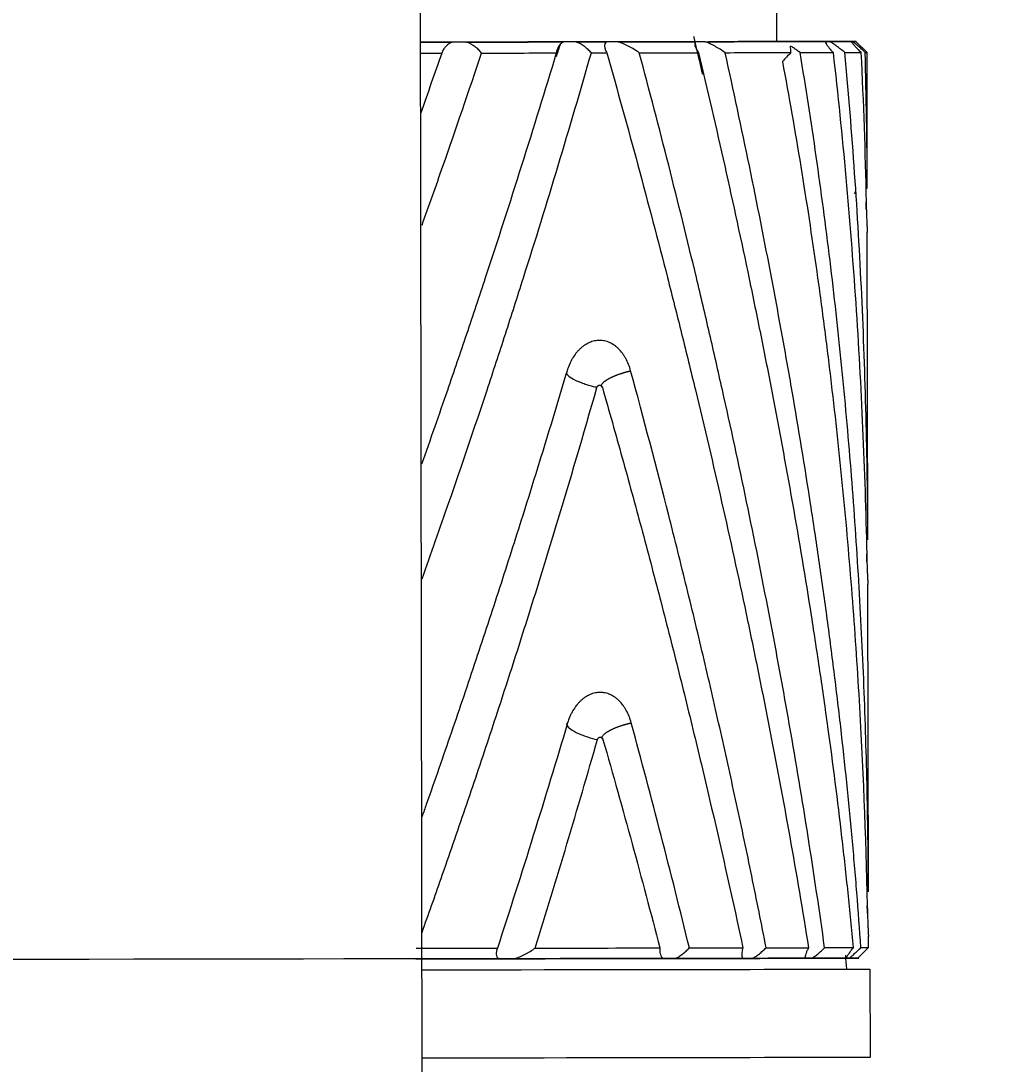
# Model space of a CAD drawing. Extents: x 16539 to 19738, y -91 to 2224.
# Drawn here: x 17513.48 to 17540.59, y 1870.62 to 1899.07 of the extents above; entities that cross this region are included whole.
import ezdxf

# ---------------------------------------------------------------- set-up
doc = ezdxf.new("R2010")
doc.units = 0
doc.header["$LTSCALE"] = 10
doc.header["$MEASUREMENT"] = 0
doc.header["$PDMODE"] = 3
doc.header["$PDSIZE"] = -10
doc.layers.get('0').update_dxf_attribs({"linetype": 'CONTINUOUS'})
doc.layers.get('DEFPOINTS').update_dxf_attribs({"linetype": 'CONTINUOUS'})
doc.layers.add('1', color=7, linetype='CONTINUOUS')
doc.styles.add('Daelim Dimension', font='NanumGothic.ttf')
doc.dimstyles.new('DEFAULT', dxfattribs={"dimscale": 2, "dimtxt": 2, "dimasz": 2, "dimexe": 0, "dimexo": 2, "dimgap": 1, "dimtad": 1, "dimdec": 1, "dimzin": 9, "dimdsep": 46, "dimtxsty": 'Daelim Dimension', "dimcen": 0.5, "dimclrd": 5, "dimclre": 5, "dimclrt": 256, "dimadec": 1, "dimazin": 0, "dimtfac": 1, "dimtdec": 1, "dimtix": 1, "dimtmove": 0, "dimatfit": 3, "dimfxl": 1, "dimtolj": 1, "dimtzin": 1, "dimlwd": 9, "dimlwe": 9, "dimarcsym": 0})

# ---------------------------------------------------------------- blocks, each defined once
blk = doc.blocks.new('*D22')
at = {"color": 5, "lineweight": 9, "ltscale": 0.5, "transparency": 16777216}
for p, q in [((17622.78, 2064.783), (18054.86, 2064.783)), ((18052.86, 1462.432), (18052.86, 2056.783)), ((17517.576, 1454.432), (18054.86, 1454.432))]:
    blk.add_line(p, q, dxfattribs=at)
at = {"color": 5, "ltscale": 0.5, "transparency": 16777216}
for points in [[(18051.527, 2056.783), (18054.193, 2056.783), (18052.86, 2064.783)], [(18051.527, 1462.432), (18054.193, 1462.432), (18052.86, 1454.432)]]:
    blk.add_solid(points, dxfattribs=at)
at = {"layer": 'DEFPOINTS', "color": 0, "ltscale": 0.5, "transparency": 16777216}
for p in [(17618.78, 2064.783), (18052.86, 2064.783), (17513.576, 1454.432)]:
    blk.add_point(p, dxfattribs=at)
at = {"color": 7, "ltscale": 0.5, "transparency": 16777216, "insert": (18039.973, 1759.608), "char_height": 20, "attachment_point": 5, "rotation": 90, "style": 'Daelim Dimension'}
blk.add_mtext('\\A1;610', dxfattribs=at)
blk = doc.blocks.new('*D25')
at = {"color": 5, "lineweight": 9, "ltscale": 0.5, "transparency": 16777216}
for p, q in [((17262.108, 1902.579), (17262.108, 1410.458)), ((17757.109, 1902.161), (17757.109, 1410.458)), ((17270.108, 1412.458), (17749.109, 1412.458))]:
    blk.add_line(p, q, dxfattribs=at)
at = {"color": 5, "ltscale": 0.5, "transparency": 16777216}
for points in [[(17270.108, 1413.791), (17270.108, 1411.125), (17262.108, 1412.458)], [(17749.109, 1413.791), (17749.109, 1411.125), (17757.109, 1412.458)]]:
    blk.add_solid(points, dxfattribs=at)
at = {"layer": 'DEFPOINTS', "color": 0, "ltscale": 0.5, "transparency": 16777216}
for p in [(17262.108, 1906.579), (17757.109, 1906.161), (17757.109, 1412.458)]:
    blk.add_point(p, dxfattribs=at)
at = {"color": 7, "ltscale": 0.5, "transparency": 16777216, "insert": (17509.609, 1425.345), "char_height": 20, "attachment_point": 5, "style": 'Daelim Dimension'}
blk.add_mtext('\\A1;495', dxfattribs=at)
blk = doc.blocks.new('*D27')
at = {"color": 5, "lineweight": 9, "ltscale": 0.5, "transparency": 16777216}
for p, q in [((17546.676, 2064.9), (17895.751, 2064.9)), ((17893.751, 1615.973), (17893.751, 2056.9)), ((17517.701, 1607.973), (17895.751, 1607.973))]:
    blk.add_line(p, q, dxfattribs=at)
at = {"color": 5, "ltscale": 0.5, "transparency": 16777216}
for points in [[(17892.418, 2056.9), (17895.085, 2056.9), (17893.751, 2064.9)], [(17892.418, 1615.973), (17895.085, 1615.973), (17893.751, 1607.973)]]:
    blk.add_solid(points, dxfattribs=at)
at = {"layer": 'DEFPOINTS', "color": 0, "ltscale": 0.5, "transparency": 16777216}
for p in [(17542.676, 2064.9), (17893.751, 2064.9), (17513.701, 1607.973)]:
    blk.add_point(p, dxfattribs=at)
at = {"color": 7, "ltscale": 0.5, "transparency": 16777216, "insert": (17880.979, 1836.436), "char_height": 20, "attachment_point": 5, "rotation": 90, "style": 'Daelim Dimension'}
blk.add_mtext('\\A1;457', dxfattribs=at)

msp = doc.modelspace()

# ---------------------------------------------------------------- linework, layer by layer
at = {"layer": '1', "color": 7, "linetype": 'Continuous', "lineweight": 18}
for p, q in [((17524.764, 1663.174), (17524.373, 1909.489)), ((17534.113, 1898.507), (17534.112, 1899.507)), ((17536.574, 1898.211), (17536.273, 1898.511)), ((17536.58, 1894.522), (17536.574, 1898.211)), ((17536.595, 1884.922), (17536.582, 1893.311)), ((17536.61, 1875.322), (17536.597, 1883.711)), ((17536.613, 1873.799), (17536.612, 1874.111)), ((17536.325, 1873.511), (17536.613, 1873.799)), ((17536.353, 1873.511), (17536.353, 1873.511)), ((17536.654, 1873.211), (17536.657, 1870.811))]:
    msp.add_line(p, q, dxfattribs=at)
for centre, major_axis, ratio, start_param, end_param in [((17511.614, 1898.472), (24.66, 0.039), 0.000002, 5.257062, 5.298307), ((17511.613, 1898.472), (-22.5, -0.036), 0.000002, 3.56929, 4.108417), ((17511.614, 1898.472), (24.66, 0.039), 0.000002, 5.317763, 5.454858), ((17511.614, 1898.472), (24.66, 0.039), 0.000002, 5.474263, 5.521311), ((17511.614, 1898.472), (24.66, 0.039), 0.000002, 5.540716, 5.677811), ((17511.614, 1898.472), (24.66, 0.039), 0.000002, 5.697267, 6.021513), ((17511.613, 1898.472), (-22.5, -0.036), 0.000002, 3.141505, 3.551127), ((17511.614, 1898.472), (24.66, 0.039), 0.000002, 0.261672, 0.421667), ((17511.614, 1898.472), (24.66, 0.039), 0.000002, 6.040986, 6.17944), ((17511.614, 1898.472), (24.66, 0.039), 0.000002, 0.103745, 0.242199), ((17511.613, 1898.472), (24.66, 0.039), 0.000002, 6.198889, 6.283185), ((17511.614, 1898.472), (24.66, 0.039), 0.000002, 0, 0.084302), ((17511.614, 1898.172), (24.96, 0.04), 0.000002, 5.249796, 5.276867), ((17511.614, 1898.172), (24.96, 0.04), 0.000002, 5.329305, 5.433551), ((17511.614, 1898.172), (24.96, 0.04), 0.000002, 5.48585, 5.509724), ((17511.614, 1898.172), (24.96, 0.04), 0.000002, 5.562023, 5.666269), ((17511.614, 1898.172), (24.96, 0.04), 0.000002, 5.718708, 5.871867), ((17511.614, 1898.172), (24.96, 0.04), 0.000002, 5.89836, 6.009998), ((17511.614, 1898.172), (24.96, 0.04), 0.000002, 6.062525, 6.167875), ((17511.614, 1898.172), (24.96, 0.04), 0.000002, 6.220209, 6.283185), ((17536.955, 1894.364), (0.72, 0.009), 0.37459, 2.888343, 3.131384), ((17536.955, 1894.364), (0.72, 0.009), 0.37459, 2.114868, 2.191514), ((17529.063, 1889.299), (-0.691, 0.202), 0.257785, 0.176609, 1.074206), ((17529.078, 1879.699), (-0.691, 0.202), 0.257785, 0.176609, 1.074206), ((17529.078, 1879.699), (-0.691, 0.202), 0.257785, 1.074206, 1.847682), ((17511.653, 1873.76), (-24.96, -0.04), 0.000002, 2.100955, 2.207264), ((17511.653, 1873.76), (-24.96, -0.04), 0.000002, 2.259621, 2.45277), ((17511.653, 1873.76), (-24.96, -0.04), 0.000002, 2.505126, 2.611439), ((17511.653, 1873.76), (-24.96, -0.04), 0.000002, 2.664035, 2.777705), ((17511.653, 1873.76), (-24.96, -0.04), 0.000002, 2.830847, 2.958459), ((17511.653, 1873.76), (-24.96, -0.04), 0.000002, 3.012687, 3.141593), ((17511.653, 1873.472), (-24.7, -0.039), 0.000002, 3.146227, 6.283222), ((17511.653, 1873.472), (24.7, 0.039), 0.000002, 5.248308, 6.283222), ((17511.653, 1873.472), (-24.672, -0.039), 0.000002, 2.122908, 2.21756), ((17511.653, 1873.472), (-24.672, -0.039), 0.000002, 2.239928, 2.472461), ((17511.653, 1873.472), (-22.75, -0.036), 0.000002, 2.596318, 2.618555), ((17511.653, 1873.472), (-24.672, -0.039), 0.000002, 2.494829, 2.631374), ((17511.653, 1873.472), (-24.672, -0.039), 0.000002, 2.653813, 2.798114), ((17511.653, 1873.472), (-24.672, -0.039), 0.000002, 2.820787, 2.979748), ((17511.653, 1873.472), (-24.672, -0.039), 0.000002, 3.002931, 3.141593), ((17511.654, 1873.172), (25, 0.04), 0.000002, 5.248798, 6.283222), ((17511.657, 1870.772), (-25, -0.04), 0.000002, 2.10727, 3.14163), ((17511.657, 1870.772), (-25, -0.04), 0.000002, 3.14163, 3.146015)]:
    msp.add_ellipse(centre, major_axis=major_axis, ratio=ratio, start_param=start_param, end_param=end_param, dxfattribs=at)
for points, degree in [([(17531.843, 1898.655), (17531.916, 1898.325)], 1), ([(17528.203, 1898.441), (17528.09, 1898.094)], 1), ([(17531.916, 1898.325), (17531.972, 1898.091), (17532.027, 1897.857), (17532.081, 1897.622)], 3), ([(17534.492, 1898.208), (17534.491, 1898.268), (17534.49, 1898.327), (17534.487, 1898.387)], 3), ([(17534.748, 1898.208), (17534.717, 1898.231), (17534.656, 1898.276), (17534.569, 1898.335), (17534.514, 1898.37), (17534.487, 1898.387)], 3), ([(17524.967, 1898.193), (17524.779, 1897.65), (17524.589, 1897.108), (17524.397, 1896.566)], 3), ([(17534.492, 1898.208), (17534.418, 1898.126), (17534.343, 1898.045), (17534.266, 1897.963)], 3), ([(17536.408, 1898.211), (17536.474, 1896.853), (17536.521, 1895.495), (17536.55, 1894.137)], 3), ([(17536.579, 1894.59), (17536.575, 1895.797), (17536.557, 1897.004), (17536.524, 1898.211)], 3), ([(17536.539, 1894.494), (17536.554, 1894.505), (17536.57, 1894.516), (17536.586, 1894.526)], 3), ([(17528.403, 1879.925), (17527.793, 1877.877), (17527.154, 1875.829), (17526.488, 1873.783)], 3), ([(17531.726, 1873.791), (17531.227, 1875.836), (17530.698, 1877.881), (17530.139, 1879.928)], 3), ([(17527.518, 1873.785), (17528.11, 1875.68), (17528.676, 1877.576), (17529.217, 1879.473)], 3), ([(17529.368, 1879.473), (17529.911, 1877.578), (17530.429, 1875.683), (17530.922, 1873.79)], 3), ([(17535.984, 1873.59), (17535.993, 1873.468), (17536.003, 1873.346), (17536.013, 1873.224)], 3)]:
    msp.add_open_spline(points, degree=degree, dxfattribs=at)
for points, knots in [([(17525.25, 1898.493), (17525.213, 1898.478), (17525.18, 1898.46), (17525.122, 1898.418), (17525.096, 1898.394), (17525.061, 1898.356), (17525.05, 1898.342), (17525.029, 1898.314), (17525.02, 1898.3), (17524.994, 1898.256), (17524.979, 1898.225), (17524.967, 1898.193)], [0, 0, 0, 0, 0.25, 0.25, 0.5, 0.5, 0.625, 0.625, 0.75, 0.75, 1, 1, 1, 1]), ([(17525.647, 1898.494), (17525.608, 1898.494), (17525.57, 1898.494), (17525.498, 1898.494), (17525.463, 1898.493), (17525.412, 1898.493), (17525.396, 1898.493), (17525.364, 1898.493), (17525.348, 1898.493), (17525.303, 1898.493), (17525.275, 1898.493), (17525.25, 1898.493)], [0, 0, 0, 0, 0.25, 0.25, 0.5, 0.5, 0.625, 0.625, 0.75, 0.75, 1, 1, 1, 1]), ([(17526.054, 1898.194), (17526.029, 1898.225), (17526.003, 1898.255), (17525.959, 1898.299), (17525.944, 1898.314), (17525.919, 1898.335), (17525.911, 1898.342), (17525.894, 1898.355), (17525.869, 1898.376), (17525.842, 1898.394), (17525.815, 1898.412), (17525.805, 1898.418), (17525.786, 1898.43), (17525.777, 1898.435), (17525.728, 1898.462), (17525.688, 1898.48), (17525.647, 1898.494)], [0, 0, 0, 0, 0.25, 0.25, 0.375, 0.375, 0.4375, 0.4375, 0.5, 0.625, 0.625, 0.6875, 0.6875, 0.75, 0.75, 1, 1, 1, 1]), ([(17528.286, 1898.498), (17528.257, 1898.483), (17528.232, 1898.465), (17528.188, 1898.423), (17528.169, 1898.399), (17528.146, 1898.361), (17528.139, 1898.347), (17528.126, 1898.319), (17528.12, 1898.305), (17528.106, 1898.261), (17528.099, 1898.23), (17528.094, 1898.198)], [0, 0, 0, 0, 0.25, 0.25, 0.5, 0.5, 0.625, 0.625, 0.75, 0.75, 1, 1, 1, 1]), ([(17528.636, 1898.498), (17528.599, 1898.498), (17528.565, 1898.498), (17528.499, 1898.498), (17528.467, 1898.498), (17528.423, 1898.498), (17528.409, 1898.498), (17528.381, 1898.498), (17528.368, 1898.498), (17528.33, 1898.498), (17528.307, 1898.498), (17528.286, 1898.498)], [0, 0, 0, 0, 0.25, 0.25, 0.5, 0.5, 0.625, 0.625, 0.75, 0.75, 1, 1, 1, 1]), ([(17529.051, 1898.199), (17529.024, 1898.23), (17528.995, 1898.26), (17528.948, 1898.304), (17528.931, 1898.318), (17528.906, 1898.339), (17528.897, 1898.346), (17528.88, 1898.36), (17528.854, 1898.38), (17528.827, 1898.399), (17528.79, 1898.423), (17528.771, 1898.435), (17528.713, 1898.467), (17528.674, 1898.484), (17528.636, 1898.498)], [0, 0, 0, 0, 0.25, 0.25, 0.375, 0.375, 0.4375, 0.4375, 0.5, 0.625, 0.625, 0.75, 0.75, 1, 1, 1, 1]), ([(17529.456, 1898.5), (17529.439, 1898.486), (17529.427, 1898.468), (17529.418, 1898.441), (17529.416, 1898.436), (17529.414, 1898.424), (17529.413, 1898.418), (17529.411, 1898.4), (17529.411, 1898.388), (17529.414, 1898.361), (17529.416, 1898.348), (17529.423, 1898.32), (17529.427, 1898.305), (17529.442, 1898.261), (17529.456, 1898.231), (17529.473, 1898.2)], [0, 0, 0, 0, 0.25, 0.25, 0.3125, 0.3125, 0.375, 0.375, 0.5, 0.5, 0.625, 0.625, 0.75, 0.75, 1, 1, 1, 1]), ([(17529.783, 1898.5), (17529.748, 1898.5), (17529.715, 1898.5), (17529.652, 1898.5), (17529.622, 1898.5), (17529.581, 1898.5), (17529.567, 1898.5), (17529.542, 1898.5), (17529.53, 1898.5), (17529.495, 1898.5), (17529.474, 1898.5), (17529.456, 1898.5)], [0, 0, 0, 0, 0.25, 0.25, 0.5, 0.5, 0.625, 0.625, 0.75, 0.75, 1, 1, 1, 1]), ([(17530.36, 1898.201), (17530.313, 1898.234), (17530.265, 1898.264), (17530.17, 1898.323), (17530.122, 1898.35), (17530.049, 1898.388), (17530.025, 1898.401), (17529.976, 1898.424), (17529.952, 1898.435), (17529.879, 1898.467), (17529.83, 1898.486), (17529.783, 1898.5)], [0, 0, 0, 0, 0.25, 0.25, 0.5, 0.5, 0.625, 0.625, 0.75, 0.75, 1, 1, 1, 1]), ([(17531.891, 1898.504), (17531.88, 1898.49), (17531.874, 1898.472), (17531.873, 1898.445), (17531.873, 1898.44), (17531.873, 1898.428), (17531.874, 1898.422), (17531.877, 1898.404), (17531.88, 1898.392), (17531.887, 1898.365), (17531.892, 1898.352), (17531.904, 1898.324), (17531.911, 1898.309), (17531.934, 1898.265), (17531.952, 1898.235), (17531.973, 1898.204)], [0, 0, 0, 0, 0.25, 0.25, 0.3125, 0.3125, 0.375, 0.375, 0.5, 0.5, 0.625, 0.625, 0.75, 0.75, 1, 1, 1, 1]), ([(17532.16, 1898.504), (17532.129, 1898.504), (17532.099, 1898.504), (17532.045, 1898.504), (17532.02, 1898.504), (17531.986, 1898.504), (17531.975, 1898.504), (17531.955, 1898.504), (17531.945, 1898.504), (17531.919, 1898.504), (17531.903, 1898.504), (17531.891, 1898.504)], [0, 0, 0, 0, 0.25, 0.25, 0.5, 0.5, 0.625, 0.625, 0.75, 0.75, 1, 1, 1, 1]), ([(17532.702, 1898.205), (17532.656, 1898.237), (17532.61, 1898.268), (17532.518, 1898.326), (17532.472, 1898.354), (17532.382, 1898.405), (17532.336, 1898.428), (17532.246, 1898.471), (17532.203, 1898.489), (17532.16, 1898.504)], [0, 0, 0, 0, 0.25, 0.25, 0.5, 0.5, 0.75, 0.75, 1, 1, 1, 1]), ([(17535.434, 1898.509), (17535.433, 1898.509), (17535.434, 1898.509), (17535.443, 1898.509), (17535.45, 1898.509), (17535.465, 1898.509), (17535.471, 1898.509), (17535.484, 1898.509), (17535.491, 1898.509), (17535.514, 1898.509), (17535.533, 1898.509), (17535.554, 1898.51)], [0, 0, 0, 0, 0.25, 0.25, 0.5, 0.5, 0.625, 0.625, 0.75, 0.75, 1, 1, 1, 1]), ([(17535.554, 1898.509), (17535.533, 1898.509), (17535.514, 1898.509), (17535.483, 1898.509), (17535.471, 1898.509), (17535.455, 1898.509), (17535.451, 1898.509), (17535.444, 1898.509), (17535.441, 1898.509), (17535.434, 1898.509), (17535.433, 1898.509), (17535.434, 1898.509)], [0, 0, 0, 0, 0.25, 0.25, 0.5, 0.5, 0.625, 0.625, 0.75, 0.75, 1, 1, 1, 1]), ([(17535.434, 1898.509), (17535.437, 1898.495), (17535.445, 1898.477), (17535.46, 1898.451), (17535.463, 1898.446), (17535.47, 1898.434), (17535.474, 1898.428), (17535.486, 1898.41), (17535.495, 1898.397), (17535.514, 1898.371), (17535.524, 1898.358), (17535.541, 1898.336), (17535.546, 1898.329), (17535.558, 1898.315), (17535.564, 1898.307), (17535.594, 1898.271), (17535.621, 1898.241), (17535.648, 1898.21)], [0, 0, 0, 0, 0.25, 0.25, 0.3125, 0.3125, 0.375, 0.375, 0.5, 0.5, 0.625, 0.625, 0.6875, 0.6875, 0.75, 0.75, 1, 1, 1, 1]), ([(17535.969, 1898.21), (17535.929, 1898.243), (17535.891, 1898.273), (17535.816, 1898.332), (17535.78, 1898.359), (17535.71, 1898.41), (17535.676, 1898.434), (17535.611, 1898.476), (17535.581, 1898.495), (17535.554, 1898.509)], [0, 0, 0, 0, 0.25, 0.25, 0.5, 0.5, 0.75, 0.75, 1, 1, 1, 1]), ([(17536.141, 1898.51), (17536.133, 1898.51), (17536.128, 1898.51), (17536.124, 1898.51), (17536.125, 1898.51), (17536.13, 1898.51), (17536.133, 1898.51), (17536.14, 1898.51), (17536.144, 1898.51), (17536.158, 1898.51), (17536.171, 1898.51), (17536.186, 1898.511)], [0, 0, 0, 0, 0.25, 0.25, 0.5, 0.5, 0.625, 0.625, 0.75, 0.75, 1, 1, 1, 1]), ([(17536.186, 1898.511), (17536.171, 1898.51), (17536.158, 1898.51), (17536.139, 1898.51), (17536.133, 1898.51), (17536.127, 1898.51), (17536.126, 1898.51), (17536.125, 1898.51), (17536.125, 1898.51), (17536.128, 1898.51), (17536.133, 1898.51), (17536.141, 1898.51)], [0, 0, 0, 0, 0.25, 0.25, 0.5, 0.5, 0.625, 0.625, 0.75, 0.75, 1, 1, 1, 1]), ([(17536.141, 1898.51), (17536.151, 1898.496), (17536.165, 1898.479), (17536.187, 1898.452), (17536.191, 1898.447), (17536.201, 1898.435), (17536.206, 1898.429), (17536.222, 1898.411), (17536.233, 1898.399), (17536.257, 1898.372), (17536.269, 1898.359), (17536.295, 1898.331), (17536.308, 1898.316), (17536.349, 1898.272), (17536.378, 1898.242), (17536.408, 1898.211)], [0, 0, 0, 0, 0.25, 0.25, 0.3125, 0.3125, 0.375, 0.375, 0.5, 0.5, 0.625, 0.625, 0.75, 0.75, 1, 1, 1, 1]), ([(17536.524, 1898.211), (17536.49, 1898.243), (17536.457, 1898.274), (17536.393, 1898.332), (17536.363, 1898.36), (17536.305, 1898.411), (17536.278, 1898.435), (17536.228, 1898.477), (17536.205, 1898.496), (17536.186, 1898.511)], [0, 0, 0, 0, 0.25, 0.25, 0.5, 0.5, 0.75, 0.75, 1, 1, 1, 1]), ([(17528.094, 1898.198), (17527.785, 1897.174), (17527.469, 1896.151), (17526.823, 1894.106), (17526.492, 1893.083), (17525.987, 1891.55), (17525.816, 1891.039), (17525.472, 1890.018), (17525.298, 1889.507), (17524.89, 1888.324), (17524.655, 1887.652), (17524.417, 1886.98)], [0, 0, 0, 0, 0.273289, 0.273289, 0.546579, 0.546579, 0.683223, 0.683223, 0.819868, 0.819868, 1, 1, 1, 1]), ([(17524.43, 1883.856), (17524.679, 1884.551), (17524.924, 1885.246), (17525.52, 1886.961), (17525.866, 1887.981), (17526.374, 1889.512), (17526.541, 1890.022), (17526.873, 1891.043), (17527.036, 1891.554), (17527.846, 1894.108), (17528.463, 1896.153), (17529.051, 1898.199)], [0, 0, 0, 0, 0.145778, 0.145778, 0.359334, 0.359334, 0.466111, 0.466111, 0.572889, 0.572889, 1, 1, 1, 1]), ([(17524.43, 1893.498), (17524.622, 1894.034), (17524.812, 1894.571), (17525.359, 1896.136), (17525.71, 1897.165), (17526.054, 1898.194)], [0, 0, 0, 0, 0.343078, 0.343078, 1, 1, 1, 1]), ([(17529.473, 1898.2), (17529.763, 1897.178), (17530.046, 1896.156), (17530.598, 1894.113), (17530.867, 1893.091), (17531.259, 1891.56), (17531.388, 1891.05), (17531.642, 1890.029), (17531.767, 1889.519), (17532.137, 1887.99), (17532.376, 1886.971), (17532.838, 1884.935), (17533.061, 1883.918), (17533.383, 1882.394), (17533.489, 1881.886), (17533.696, 1880.871), (17533.797, 1880.364), (17534.094, 1878.844), (17534.284, 1877.832), (17534.645, 1875.812), (17534.816, 1874.803), (17534.978, 1873.797)], [0, 0, 0, 0, 0.125, 0.125, 0.25, 0.25, 0.3125, 0.3125, 0.375, 0.375, 0.5, 0.5, 0.625, 0.625, 0.6875, 0.6875, 0.75, 0.75, 0.875, 0.875, 1, 1, 1, 1]), ([(17535.417, 1873.797), (17535.277, 1874.803), (17535.127, 1875.812), (17534.808, 1877.832), (17534.639, 1878.844), (17534.372, 1880.364), (17534.281, 1880.871), (17534.094, 1881.886), (17533.998, 1882.393), (17533.705, 1883.917), (17533.501, 1884.935), (17533.076, 1886.971), (17532.855, 1887.99), (17532.512, 1889.52), (17532.396, 1890.03), (17532.16, 1891.05), (17532.039, 1891.561), (17531.429, 1894.113), (17530.909, 1896.156), (17530.36, 1898.201)], [0, 0, 0, 0, 0.125, 0.125, 0.25, 0.25, 0.3125, 0.3125, 0.375, 0.375, 0.5, 0.5, 0.625, 0.625, 0.6875, 0.6875, 0.75, 0.75, 1, 1, 1, 1]), ([(17531.973, 1898.204), (17532.22, 1897.175), (17532.459, 1896.147), (17532.92, 1894.092), (17533.143, 1893.066), (17533.465, 1891.529), (17533.57, 1891.017), (17533.776, 1889.993), (17533.977, 1888.97), (17534.17, 1887.948), (17534.359, 1886.928), (17534.451, 1886.418), (17534.719, 1884.889), (17534.889, 1883.872), (17535.129, 1882.35), (17535.206, 1881.843), (17535.356, 1880.83), (17535.428, 1880.325), (17535.637, 1878.81), (17535.765, 1877.803), (17535.94, 1876.297), (17535.996, 1875.796), (17536.1, 1874.796), (17536.149, 1874.296), (17536.195, 1873.798)], [0, 0, 0, 0, 0.125, 0.125, 0.25, 0.25, 0.3125, 0.3125, 0.375, 0.4375, 0.4375, 0.5, 0.5, 0.625, 0.625, 0.6875, 0.6875, 0.75, 0.75, 0.875, 0.875, 0.9375, 0.9375, 1, 1, 1, 1]), ([(17536.406, 1873.799), (17536.373, 1874.297), (17536.336, 1874.795), (17536.257, 1875.795), (17536.214, 1876.296), (17536.076, 1877.8), (17535.972, 1878.807), (17535.799, 1880.322), (17535.738, 1880.827), (17535.611, 1881.84), (17535.545, 1882.347), (17535.408, 1883.361), (17535.336, 1883.869), (17535.189, 1884.886), (17535.112, 1885.396), (17534.876, 1886.924), (17534.708, 1887.945), (17534.443, 1889.479), (17534.352, 1889.991), (17534.166, 1891.015), (17534.071, 1891.528), (17533.779, 1893.066), (17533.575, 1894.092), (17533.151, 1896.147), (17532.931, 1897.175), (17532.702, 1898.205)], [0, 0, 0, 0, 0.0625, 0.0625, 0.125, 0.125, 0.25, 0.25, 0.3125, 0.3125, 0.375, 0.375, 0.4375, 0.4375, 0.5, 0.5, 0.625, 0.625, 0.6875, 0.6875, 0.75, 0.75, 0.875, 0.875, 1, 1, 1, 1]), ([(17536.61, 1875.39), (17536.607, 1876.345), (17536.595, 1877.3), (17536.552, 1879.21), (17536.522, 1880.164), (17536.463, 1881.596), (17536.442, 1882.073), (17536.393, 1883.026), (17536.367, 1883.503), (17536.28, 1884.933), (17536.213, 1885.885), (17536.099, 1887.313), (17536.058, 1887.789), (17535.973, 1888.74), (17535.927, 1889.215), (17535.784, 1890.64), (17535.679, 1891.589), (17535.449, 1893.484), (17535.323, 1894.431), (17535.052, 1896.321), (17534.906, 1897.265), (17534.748, 1898.208)], [0, 0, 0, 0, 0.125, 0.125, 0.25, 0.25, 0.3125, 0.3125, 0.375, 0.375, 0.5, 0.5, 0.5625, 0.5625, 0.625, 0.625, 0.75, 0.75, 0.875, 0.875, 1, 1, 1, 1]), ([(17535.648, 1898.21), (17535.778, 1897.073), (17535.894, 1895.936), (17536.099, 1893.66), (17536.188, 1892.521), (17536.34, 1890.241), (17536.403, 1889.101), (17536.504, 1886.819), (17536.541, 1885.678), (17536.565, 1884.537)], [0, 0, 0, 0, 0.25, 0.25, 0.5, 0.5, 0.75, 0.75, 1, 1, 1, 1]), ([(17536.595, 1884.99), (17536.591, 1886.094), (17536.575, 1887.197), (17536.52, 1889.403), (17536.48, 1890.505), (17536.377, 1892.71), (17536.313, 1893.811), (17536.16, 1896.012), (17536.071, 1897.111), (17535.969, 1898.21)], [0, 0, 0, 0, 0.25, 0.25, 0.5, 0.5, 0.75, 0.75, 1, 1, 1, 1]), ([(17534.266, 1897.963), (17534.443, 1897.012), (17534.61, 1896.059), (17534.921, 1894.151), (17535.066, 1893.195), (17535.269, 1891.76), (17535.333, 1891.281), (17535.458, 1890.323), (17535.518, 1889.844), (17535.69, 1888.406), (17535.795, 1887.446), (17535.937, 1886.005), (17535.983, 1885.525), (17536.068, 1884.563), (17536.109, 1884.083), (17536.223, 1882.64), (17536.289, 1881.678), (17536.461, 1878.791), (17536.539, 1876.865), (17536.581, 1874.937)], [0, 0, 0, 0, 0.125, 0.125, 0.25, 0.25, 0.3125, 0.3125, 0.375, 0.375, 0.5, 0.5, 0.5625, 0.5625, 0.625, 0.625, 0.75, 0.75, 1, 1, 1, 1]), ([(17536.58, 1894.522), (17536.58, 1894.522), (17536.58, 1894.522), (17536.58, 1894.522), (17536.58, 1894.524), (17536.58, 1894.528), (17536.58, 1894.53), (17536.58, 1894.535), (17536.58, 1894.537), (17536.58, 1894.543), (17536.58, 1894.547), (17536.58, 1894.554), (17536.58, 1894.558), (17536.58, 1894.566), (17536.58, 1894.571), (17536.579, 1894.58), (17536.579, 1894.585), (17536.579, 1894.59)], [0, 0, 0, 0, 0.001176, 0.001176, 0.250882, 0.250882, 0.375735, 0.375735, 0.500588, 0.500588, 0.625441, 0.625441, 0.750294, 0.750294, 0.875147, 0.875147, 1, 1, 1, 1]), ([(17536.55, 1894.137), (17536.551, 1894.075), (17536.553, 1894.016), (17536.556, 1893.902), (17536.558, 1893.848), (17536.561, 1893.746), (17536.563, 1893.699), (17536.566, 1893.632), (17536.567, 1893.61), (17536.569, 1893.569), (17536.57, 1893.55), (17536.572, 1893.495), (17536.574, 1893.462), (17536.576, 1893.42), (17536.576, 1893.407), (17536.578, 1893.383), (17536.578, 1893.372), (17536.58, 1893.343), (17536.58, 1893.329), (17536.581, 1893.314), (17536.581, 1893.31), (17536.582, 1893.305), (17536.582, 1893.304), (17536.582, 1893.304), (17536.582, 1893.304), (17536.582, 1893.304)], [0, 0, 0, 0, 0.124957, 0.124957, 0.249914, 0.249914, 0.374871, 0.374871, 0.43735, 0.43735, 0.499829, 0.499829, 0.624786, 0.624786, 0.687264, 0.687264, 0.749743, 0.749743, 0.8747, 0.8747, 0.937179, 0.937179, 0.999657, 0.999657, 1, 1, 1, 1]), ([(17536.555, 1893.932), (17536.555, 1893.941), (17536.555, 1893.95), (17536.553, 1894.016), (17536.551, 1894.075), (17536.55, 1894.137)], [0, 0, 0, 0, 0.138675, 0.138675, 1, 1, 1, 1]), ([(17530.124, 1889.528), (17530.108, 1889.589), (17530.088, 1889.648), (17530.043, 1889.76), (17530.018, 1889.814), (17529.976, 1889.891), (17529.961, 1889.916), (17529.931, 1889.964), (17529.915, 1889.987), (17529.866, 1890.054), (17529.831, 1890.094), (17529.784, 1890.14), (17529.775, 1890.149), (17529.755, 1890.167), (17529.746, 1890.175), (17529.716, 1890.2), (17529.696, 1890.215), (17529.635, 1890.258), (17529.593, 1890.281), (17529.527, 1890.31), (17529.505, 1890.319), (17529.46, 1890.333), (17529.437, 1890.339), (17529.369, 1890.354), (17529.323, 1890.359), (17529.254, 1890.359), (17529.231, 1890.358), (17529.184, 1890.353), (17529.161, 1890.349), (17529.091, 1890.334), (17529.045, 1890.32), (17528.956, 1890.281), (17528.912, 1890.258), (17528.848, 1890.215), (17528.826, 1890.2), (17528.785, 1890.167), (17528.765, 1890.149), (17528.735, 1890.121), (17528.725, 1890.112), (17528.706, 1890.092), (17528.696, 1890.082), (17528.668, 1890.052), (17528.613, 1889.987), (17528.548, 1889.892), (17528.504, 1889.813), (17528.484, 1889.772), (17528.477, 1889.759), (17528.464, 1889.731), (17528.432, 1889.66), (17528.405, 1889.586), (17528.387, 1889.525)], [0, 0, 0, 0, 0.0625, 0.0625, 0.125, 0.125, 0.15625, 0.15625, 0.1875, 0.1875, 0.25, 0.25, 0.265625, 0.265625, 0.28125, 0.28125, 0.3125, 0.3125, 0.375, 0.375, 0.40625, 0.40625, 0.4375, 0.4375, 0.5, 0.5, 0.53125, 0.53125, 0.5625, 0.5625, 0.625, 0.625, 0.6875, 0.6875, 0.71875, 0.71875, 0.75, 0.75, 0.765625, 0.765625, 0.78125, 0.78125, 0.8125, 0.875, 0.90625, 0.90625, 0.921875, 0.921875, 0.9375, 1, 1, 1, 1]), ([(17528.387, 1889.525), (17528.191, 1888.867), (17527.993, 1888.21), (17527.589, 1886.895), (17527.18, 1885.581), (17526.76, 1884.267), (17526.333, 1882.953), (17526.117, 1882.296), (17525.679, 1880.984), (17525.457, 1880.327), (17525.006, 1879.016), (17524.778, 1878.36), (17524.509, 1877.596), (17524.471, 1877.488), (17524.432, 1877.379)], [0, 0, 0, 0, 0.162193, 0.162193, 0.324386, 0.486579, 0.486579, 0.648771, 0.648771, 0.810964, 0.810964, 0.973157, 0.973157, 1, 1, 1, 1]), ([(17533.82, 1873.795), (17533.693, 1874.448), (17533.562, 1875.101), (17533.293, 1876.409), (17533.155, 1877.064), (17532.873, 1878.373), (17532.728, 1879.028), (17532.433, 1880.338), (17532.282, 1880.994), (17531.973, 1882.306), (17531.816, 1882.962), (17531.494, 1884.274), (17531.33, 1884.931), (17530.829, 1886.9), (17530.483, 1888.214), (17530.124, 1889.528)], [0, 0, 0, 0, 0.125, 0.125, 0.25, 0.25, 0.375, 0.375, 0.5, 0.5, 0.625, 0.625, 0.75, 0.75, 1, 1, 1, 1]), ([(17529.202, 1889.073), (17529.165, 1889.081), (17529.124, 1889.09), (17529.041, 1889.112), (17528.997, 1889.125), (17528.908, 1889.153), (17528.863, 1889.168), (17528.774, 1889.202), (17528.73, 1889.22), (17528.688, 1889.239)], [0, 0, 0, 0, 0.25, 0.25, 0.5, 0.5, 0.75, 0.75, 1, 1, 1, 1]), ([(17529.353, 1889.073), (17529.342, 1889.081), (17529.335, 1889.091), (17529.326, 1889.113), (17529.325, 1889.125), (17529.333, 1889.154), (17529.341, 1889.169), (17529.368, 1889.203), (17529.387, 1889.221), (17529.41, 1889.24)], [0, 0, 0, 0, 0.25, 0.25, 0.5, 0.5, 0.75, 0.75, 1, 1, 1, 1]), ([(17524.43, 1874.214), (17524.606, 1874.704), (17524.78, 1875.195), (17525.175, 1876.321), (17525.395, 1876.958), (17525.829, 1878.23), (17526.043, 1878.867), (17526.465, 1880.141), (17526.673, 1880.778), (17527.084, 1882.053), (17527.286, 1882.691), (17527.685, 1883.967), (17527.881, 1884.605), (17528.462, 1886.519), (17528.838, 1887.796), (17529.202, 1889.073)], [0, 0, 0, 0, 0.099331, 0.099331, 0.227998, 0.227998, 0.356665, 0.356665, 0.485332, 0.485332, 0.613999, 0.613999, 0.742666, 0.742666, 1, 1, 1, 1]), ([(17529.202, 1889.073), (17529.204, 1889.078), (17529.206, 1889.083), (17529.21, 1889.092), (17529.212, 1889.097), (17529.217, 1889.105), (17529.22, 1889.109), (17529.226, 1889.116), (17529.23, 1889.12), (17529.236, 1889.126), (17529.24, 1889.128), (17529.247, 1889.133), (17529.251, 1889.135), (17529.262, 1889.139), (17529.27, 1889.141), (17529.282, 1889.141), (17529.286, 1889.14), (17529.293, 1889.139), (17529.297, 1889.138), (17529.305, 1889.135), (17529.309, 1889.133), (17529.316, 1889.128), (17529.319, 1889.126), (17529.326, 1889.12), (17529.329, 1889.117), (17529.335, 1889.109), (17529.338, 1889.105), (17529.343, 1889.097), (17529.345, 1889.093), (17529.35, 1889.083), (17529.351, 1889.078), (17529.353, 1889.073)], [0, 0, 0, 0, 0.0625, 0.0625, 0.125, 0.125, 0.1875, 0.1875, 0.25, 0.25, 0.3125, 0.3125, 0.375, 0.375, 0.5, 0.5, 0.5625, 0.5625, 0.625, 0.625, 0.6875, 0.6875, 0.75, 0.75, 0.8125, 0.8125, 0.875, 0.875, 0.9375, 0.9375, 1, 1, 1, 1]), ([(17529.353, 1889.073), (17529.536, 1888.435), (17529.716, 1887.797), (17530.07, 1886.522), (17530.418, 1885.246), (17530.755, 1883.972), (17531.087, 1882.697), (17531.25, 1882.06), (17531.57, 1880.786), (17531.727, 1880.149), (17532.035, 1878.877), (17532.186, 1878.24), (17532.631, 1876.333), (17532.915, 1875.062), (17533.186, 1873.794)], [0, 0, 0, 0, 0.125, 0.125, 0.25, 0.375, 0.375, 0.5, 0.5, 0.625, 0.625, 0.75, 0.75, 1, 1, 1, 1]), ([(17536.595, 1884.922), (17536.595, 1884.922), (17536.595, 1884.922), (17536.595, 1884.922), (17536.595, 1884.924), (17536.595, 1884.928), (17536.595, 1884.93), (17536.595, 1884.935), (17536.595, 1884.937), (17536.595, 1884.943), (17536.595, 1884.947), (17536.595, 1884.954), (17536.595, 1884.958), (17536.595, 1884.966), (17536.595, 1884.971), (17536.595, 1884.98), (17536.595, 1884.985), (17536.595, 1884.99)], [0, 0, 0, 0, 0.000155, 0.000155, 0.250117, 0.250117, 0.375097, 0.375097, 0.500078, 0.500078, 0.625058, 0.625058, 0.750039, 0.750039, 0.875019, 0.875019, 1, 1, 1, 1]), ([(17536.565, 1884.537), (17536.567, 1884.475), (17536.568, 1884.416), (17536.571, 1884.302), (17536.573, 1884.248), (17536.577, 1884.146), (17536.579, 1884.099), (17536.581, 1884.032), (17536.582, 1884.01), (17536.584, 1883.969), (17536.585, 1883.95), (17536.587, 1883.895), (17536.589, 1883.862), (17536.591, 1883.82), (17536.592, 1883.807), (17536.593, 1883.783), (17536.593, 1883.772), (17536.595, 1883.743), (17536.596, 1883.729), (17536.596, 1883.714), (17536.597, 1883.71), (17536.597, 1883.705), (17536.597, 1883.704), (17536.597, 1883.704)], [0, 0, 0, 0, 0.125072, 0.125072, 0.250143, 0.250143, 0.375215, 0.375215, 0.437751, 0.437751, 0.500286, 0.500286, 0.625358, 0.625358, 0.687894, 0.687894, 0.75043, 0.75043, 0.875501, 0.875501, 0.938037, 0.938037, 1, 1, 1, 1]), ([(17536.571, 1884.332), (17536.57, 1884.341), (17536.57, 1884.35), (17536.568, 1884.416), (17536.567, 1884.475), (17536.565, 1884.537)], [0, 0, 0, 0, 0.138672, 0.138672, 1, 1, 1, 1]), ([(17530.139, 1879.928), (17530.123, 1879.989), (17530.103, 1880.048), (17530.059, 1880.16), (17530.033, 1880.214), (17529.991, 1880.291), (17529.977, 1880.316), (17529.946, 1880.364), (17529.93, 1880.387), (17529.881, 1880.454), (17529.846, 1880.494), (17529.799, 1880.54), (17529.79, 1880.549), (17529.771, 1880.567), (17529.761, 1880.575), (17529.731, 1880.6), (17529.711, 1880.615), (17529.65, 1880.658), (17529.608, 1880.681), (17529.543, 1880.71), (17529.52, 1880.719), (17529.476, 1880.733), (17529.453, 1880.739), (17529.384, 1880.754), (17529.338, 1880.759), (17529.269, 1880.759), (17529.246, 1880.758), (17529.2, 1880.753), (17529.176, 1880.749), (17529.106, 1880.734), (17529.061, 1880.72), (17528.971, 1880.681), (17528.927, 1880.658), (17528.863, 1880.615), (17528.842, 1880.6), (17528.8, 1880.567), (17528.78, 1880.549), (17528.75, 1880.521), (17528.74, 1880.512), (17528.721, 1880.492), (17528.711, 1880.482), (17528.683, 1880.452), (17528.628, 1880.387), (17528.563, 1880.292), (17528.52, 1880.213), (17528.499, 1880.172), (17528.492, 1880.159), (17528.479, 1880.131), (17528.447, 1880.06), (17528.421, 1879.986), (17528.403, 1879.925)], [0, 0, 0, 0, 0.0625, 0.0625, 0.125, 0.125, 0.15625, 0.15625, 0.1875, 0.1875, 0.25, 0.25, 0.265625, 0.265625, 0.28125, 0.28125, 0.3125, 0.3125, 0.375, 0.375, 0.40625, 0.40625, 0.4375, 0.4375, 0.5, 0.5, 0.53125, 0.53125, 0.5625, 0.5625, 0.625, 0.625, 0.6875, 0.6875, 0.71875, 0.71875, 0.75, 0.75, 0.765625, 0.765625, 0.78125, 0.78125, 0.8125, 0.875, 0.90625, 0.90625, 0.921875, 0.921875, 0.9375, 1, 1, 1, 1]), ([(17528.389, 1879.866), (17528.385, 1879.879), (17528.384, 1879.89), (17528.389, 1879.909), (17528.395, 1879.918), (17528.403, 1879.925)], [0, 0, 0, 0, 0.5, 0.5, 1, 1, 1, 1]), ([(17529.217, 1879.473), (17529.219, 1879.478), (17529.221, 1879.483), (17529.225, 1879.492), (17529.227, 1879.497), (17529.233, 1879.505), (17529.235, 1879.509), (17529.242, 1879.516), (17529.245, 1879.52), (17529.251, 1879.526), (17529.255, 1879.528), (17529.262, 1879.533), (17529.266, 1879.535), (17529.277, 1879.539), (17529.285, 1879.541), (17529.297, 1879.541), (17529.301, 1879.54), (17529.309, 1879.539), (17529.312, 1879.538), (17529.32, 1879.535), (17529.324, 1879.533), (17529.331, 1879.528), (17529.334, 1879.526), (17529.341, 1879.52), (17529.344, 1879.517), (17529.35, 1879.509), (17529.353, 1879.505), (17529.358, 1879.497), (17529.361, 1879.492), (17529.365, 1879.483), (17529.367, 1879.478), (17529.368, 1879.473)], [0, 0, 0, 0, 0.0625, 0.0625, 0.125, 0.125, 0.1875, 0.1875, 0.25, 0.25, 0.3125, 0.3125, 0.375, 0.375, 0.5, 0.5, 0.5625, 0.5625, 0.625, 0.625, 0.6875, 0.6875, 0.75, 0.75, 0.8125, 0.8125, 0.875, 0.875, 0.9375, 0.9375, 1, 1, 1, 1]), ([(17529.368, 1879.473), (17529.358, 1879.481), (17529.35, 1879.491), (17529.341, 1879.513), (17529.34, 1879.525), (17529.348, 1879.554), (17529.356, 1879.569), (17529.383, 1879.603), (17529.402, 1879.621), (17529.426, 1879.64)], [0, 0, 0, 0, 0.25, 0.25, 0.5, 0.5, 0.75, 0.75, 1, 1, 1, 1]), ([(17536.61, 1875.322), (17536.61, 1875.322), (17536.61, 1875.324), (17536.61, 1875.328), (17536.61, 1875.33), (17536.61, 1875.335), (17536.61, 1875.337), (17536.61, 1875.343), (17536.61, 1875.347), (17536.61, 1875.354), (17536.61, 1875.358), (17536.61, 1875.366), (17536.61, 1875.371), (17536.61, 1875.38), (17536.61, 1875.385), (17536.61, 1875.39)], [0, 0, 0, 0, 0.249679, 0.249679, 0.374732, 0.374732, 0.499786, 0.499786, 0.624839, 0.624839, 0.749893, 0.749893, 0.874946, 0.874946, 1, 1, 1, 1]), ([(17536.581, 1874.937), (17536.582, 1874.875), (17536.583, 1874.816), (17536.587, 1874.702), (17536.588, 1874.648), (17536.592, 1874.546), (17536.594, 1874.499), (17536.596, 1874.432), (17536.597, 1874.41), (17536.599, 1874.369), (17536.6, 1874.35), (17536.602, 1874.295), (17536.604, 1874.262), (17536.606, 1874.22), (17536.607, 1874.207), (17536.608, 1874.183), (17536.609, 1874.172), (17536.61, 1874.143), (17536.611, 1874.129), (17536.612, 1874.114), (17536.612, 1874.11), (17536.612, 1874.105), (17536.612, 1874.104), (17536.612, 1874.104)], [0, 0, 0, 0, 0.125049, 0.125049, 0.250097, 0.250097, 0.375146, 0.375146, 0.437671, 0.437671, 0.500195, 0.500195, 0.625244, 0.625244, 0.687768, 0.687768, 0.750292, 0.750292, 0.875341, 0.875341, 0.937865, 0.937865, 1, 1, 1, 1]), ([(17536.586, 1874.732), (17536.586, 1874.741), (17536.585, 1874.75), (17536.583, 1874.816), (17536.582, 1874.875), (17536.581, 1874.937)], [0, 0, 0, 0, 0.138675, 0.138675, 1, 1, 1, 1]), ([(17526.488, 1873.783), (17526.477, 1873.754), (17526.468, 1873.726), (17526.46, 1873.685), (17526.459, 1873.671), (17526.457, 1873.645), (17526.457, 1873.632), (17526.46, 1873.594), (17526.465, 1873.571), (17526.478, 1873.545), (17526.481, 1873.539), (17526.488, 1873.53), (17526.498, 1873.515), (17526.511, 1873.503), (17526.521, 1873.495)], [0, 0, 0, 0, 0.25, 0.25, 0.375, 0.375, 0.5, 0.5, 0.75, 0.75, 0.8125, 0.8125, 0.875, 1, 1, 1, 1]), ([(17526.957, 1873.496), (17527.006, 1873.511), (17527.053, 1873.53), (17527.149, 1873.571), (17527.196, 1873.594), (17527.267, 1873.631), (17527.29, 1873.644), (17527.337, 1873.67), (17527.36, 1873.684), (17527.429, 1873.725), (17527.474, 1873.754), (17527.518, 1873.785)], [0, 0, 0, 0, 0.25, 0.25, 0.5, 0.5, 0.625, 0.625, 0.75, 0.75, 1, 1, 1, 1]), ([(17530.922, 1873.79), (17530.919, 1873.76), (17530.918, 1873.731), (17530.922, 1873.676), (17530.926, 1873.65), (17530.939, 1873.601), (17530.948, 1873.578), (17530.966, 1873.547), (17530.972, 1873.537), (17530.987, 1873.519), (17530.996, 1873.51), (17531.005, 1873.502)], [0, 0, 0, 0, 0.25, 0.25, 0.5, 0.5, 0.75, 0.75, 0.875, 0.875, 1, 1, 1, 1]), ([(17531.342, 1873.503), (17531.376, 1873.518), (17531.41, 1873.536), (17531.46, 1873.568), (17531.477, 1873.579), (17531.511, 1873.602), (17531.528, 1873.614), (17531.576, 1873.652), (17531.608, 1873.679), (17531.669, 1873.734), (17531.698, 1873.762), (17531.725, 1873.791)], [0, 0, 0, 0, 0.25, 0.25, 0.375, 0.375, 0.5, 0.5, 0.75, 0.75, 1, 1, 1, 1]), ([(17533.186, 1873.794), (17533.177, 1873.763), (17533.17, 1873.734), (17533.159, 1873.679), (17533.156, 1873.653), (17533.154, 1873.604), (17533.156, 1873.581), (17533.163, 1873.55), (17533.166, 1873.54), (17533.173, 1873.522), (17533.177, 1873.513), (17533.183, 1873.506)], [0, 0, 0, 0, 0.25, 0.25, 0.5, 0.5, 0.75, 0.75, 0.875, 0.875, 1, 1, 1, 1]), ([(17533.448, 1873.506), (17533.478, 1873.521), (17533.509, 1873.539), (17533.556, 1873.571), (17533.572, 1873.582), (17533.605, 1873.605), (17533.621, 1873.618), (17533.653, 1873.643), (17533.668, 1873.656), (17533.7, 1873.682), (17533.715, 1873.696), (17533.761, 1873.737), (17533.791, 1873.766), (17533.82, 1873.795)], [0, 0, 0, 0, 0.25, 0.25, 0.375, 0.375, 0.5, 0.5, 0.625, 0.625, 0.75, 0.75, 1, 1, 1, 1]), ([(17534.978, 1873.797), (17534.962, 1873.766), (17534.948, 1873.737), (17534.923, 1873.682), (17534.912, 1873.656), (17534.896, 1873.607), (17534.89, 1873.584), (17534.884, 1873.553), (17534.883, 1873.543), (17534.882, 1873.525), (17534.883, 1873.516), (17534.884, 1873.508)], [0, 0, 0, 0, 0.25, 0.25, 0.5, 0.5, 0.75, 0.75, 0.875, 0.875, 1, 1, 1, 1]), ([(17535.066, 1873.509), (17535.092, 1873.524), (17535.119, 1873.542), (17535.162, 1873.573), (17535.177, 1873.584), (17535.207, 1873.608), (17535.222, 1873.62), (17535.252, 1873.645), (17535.267, 1873.658), (17535.297, 1873.685), (17535.312, 1873.698), (17535.358, 1873.74), (17535.388, 1873.768), (17535.417, 1873.797)], [0, 0, 0, 0, 0.25, 0.25, 0.375, 0.375, 0.5, 0.5, 0.625, 0.625, 0.75, 0.75, 1, 1, 1, 1]), ([(17536.195, 1873.798), (17536.172, 1873.768), (17536.15, 1873.739), (17536.11, 1873.683), (17536.092, 1873.657), (17536.059, 1873.608), (17536.044, 1873.586), (17536.026, 1873.555), (17536.02, 1873.545), (17536.01, 1873.527), (17536.006, 1873.518), (17536.003, 1873.51)], [0, 0, 0, 0, 0.25, 0.25, 0.5, 0.5, 0.75, 0.75, 0.875, 0.875, 1, 1, 1, 1]), ([(17536.088, 1873.51), (17536.108, 1873.525), (17536.13, 1873.543), (17536.161, 1873.569), (17536.167, 1873.575), (17536.18, 1873.586), (17536.186, 1873.592), (17536.206, 1873.609), (17536.219, 1873.622), (17536.247, 1873.647), (17536.261, 1873.66), (17536.289, 1873.686), (17536.304, 1873.7), (17536.347, 1873.741), (17536.376, 1873.77), (17536.405, 1873.799)], [0, 0, 0, 0, 0.25, 0.25, 0.3125, 0.3125, 0.375, 0.375, 0.5, 0.5, 0.625, 0.625, 0.75, 0.75, 1, 1, 1, 1]), ([(17526.521, 1873.495), (17526.546, 1873.495), (17526.575, 1873.495), (17526.639, 1873.495), (17526.673, 1873.495), (17526.748, 1873.495), (17526.787, 1873.496), (17526.869, 1873.496), (17526.912, 1873.496), (17526.957, 1873.496)], [0, 0, 0, 0, 0.25, 0.25, 0.5, 0.5, 0.75, 0.75, 1, 1, 1, 1]), ([(17531.005, 1873.502), (17531.02, 1873.502), (17531.038, 1873.502), (17531.082, 1873.502), (17531.108, 1873.502), (17531.166, 1873.502), (17531.197, 1873.503), (17531.266, 1873.503), (17531.303, 1873.503), (17531.342, 1873.503)], [0, 0, 0, 0, 0.25, 0.25, 0.5, 0.5, 0.75, 0.75, 1, 1, 1, 1]), ([(17533.183, 1873.506), (17533.191, 1873.506), (17533.202, 1873.506), (17533.233, 1873.506), (17533.252, 1873.506), (17533.286, 1873.506), (17533.298, 1873.506), (17533.324, 1873.506), (17533.337, 1873.506), (17533.381, 1873.506), (17533.413, 1873.506), (17533.448, 1873.506)], [0, 0, 0, 0, 0.25, 0.25, 0.5, 0.5, 0.625, 0.625, 0.75, 0.75, 1, 1, 1, 1]), ([(17534.884, 1873.508), (17534.884, 1873.508), (17534.888, 1873.508), (17534.904, 1873.508), (17534.916, 1873.508), (17534.939, 1873.508), (17534.948, 1873.508), (17534.967, 1873.509), (17534.977, 1873.509), (17535.011, 1873.509), (17535.037, 1873.509), (17535.066, 1873.509)], [0, 0, 0, 0, 0.25, 0.25, 0.5, 0.5, 0.625, 0.625, 0.75, 0.75, 1, 1, 1, 1]), ([(17536.003, 1873.51), (17535.994, 1873.51), (17535.99, 1873.51), (17535.989, 1873.51), (17535.992, 1873.51), (17536.001, 1873.51), (17536.003, 1873.51), (17536.008, 1873.51), (17536.016, 1873.51), (17536.025, 1873.51), (17536.047, 1873.51), (17536.066, 1873.51), (17536.088, 1873.51)], [0, 0, 0, 0, 0.25, 0.25, 0.5, 0.5, 0.5625, 0.5625, 0.625, 0.75, 0.75, 1, 1, 1, 1])]:
    msp.add_open_spline(points, degree=3, knots=knots, dxfattribs=at)
for points, weights in [([(17529.899, 1889.469), (17529.976, 1889.492), (17530.051, 1889.512), (17530.124, 1889.528)], [1.12244047068, 1.16794084201, 1.22612258279, 1.29698569301]), ([(17529.41, 1889.24), (17529.515, 1889.323), (17529.691, 1889.404), (17529.899, 1889.469)], [1.01269522924, 0.977947739976, 1.01452948712, 1.12244047068])]:
    msp.add_rational_spline(points, weights, degree=3, dxfattribs=at)
at = {"layer": '1', "color": 7, "linetype": 'Continuous', "lineweight": 13}
for points, weights in [([(17529.426, 1879.64), (17529.53, 1879.723), (17529.707, 1879.804), (17529.915, 1879.869)], [1.01269522924, 0.977947739976, 1.01452948712, 1.12244047068]), ([(17529.915, 1879.869), (17529.991, 1879.892), (17530.066, 1879.912), (17530.139, 1879.928)], [1.12244047068, 1.16794162313, 1.22612458044, 1.29698934261])]:
    msp.add_rational_spline(points, weights, degree=3, dxfattribs=at)

# ---------------------------------------------------------------- dimensions: what is measured, and where the dimension line sits
at = {"color": 5, "ltscale": 0.5}
for base, p1, p2, picture, middle in [((18052.86, 2064.783), (17513.576, 1454.432), (17618.78, 2064.783), '*D22', (18039.973, 1759.608)), ((17893.751, 2064.9), (17513.701, 1607.973), (17542.676, 2064.9), '*D27', (17880.979, 1836.436))]:
    dim = msp.add_linear_dim(base=base, p1=p1, p2=p2, angle=90, dimstyle='DEFAULT', override={"dimtxt": 10, "dimasz": 4, "dimexe": 1, "dimdec": 0, "dimclrt": 7}, dxfattribs=at)
    dim.commit()
    dim.dimension.update_dxf_attribs({"geometry": picture, "text_midpoint": middle})
dim = msp.add_linear_dim(base=(17757.109, 1412.458), p1=(17262.108, 1906.579), p2=(17757.109, 1906.161), dimstyle='DEFAULT', override={"dimtxt": 10, "dimasz": 4, "dimexe": 1, "dimdec": 0, "dimclrt": 7}, dxfattribs=at)
dim.commit()
dim.dimension.update_dxf_attribs({"geometry": '*D25', "text_midpoint": (17509.609, 1425.345)})

doc.saveas('drawing.dxf')
